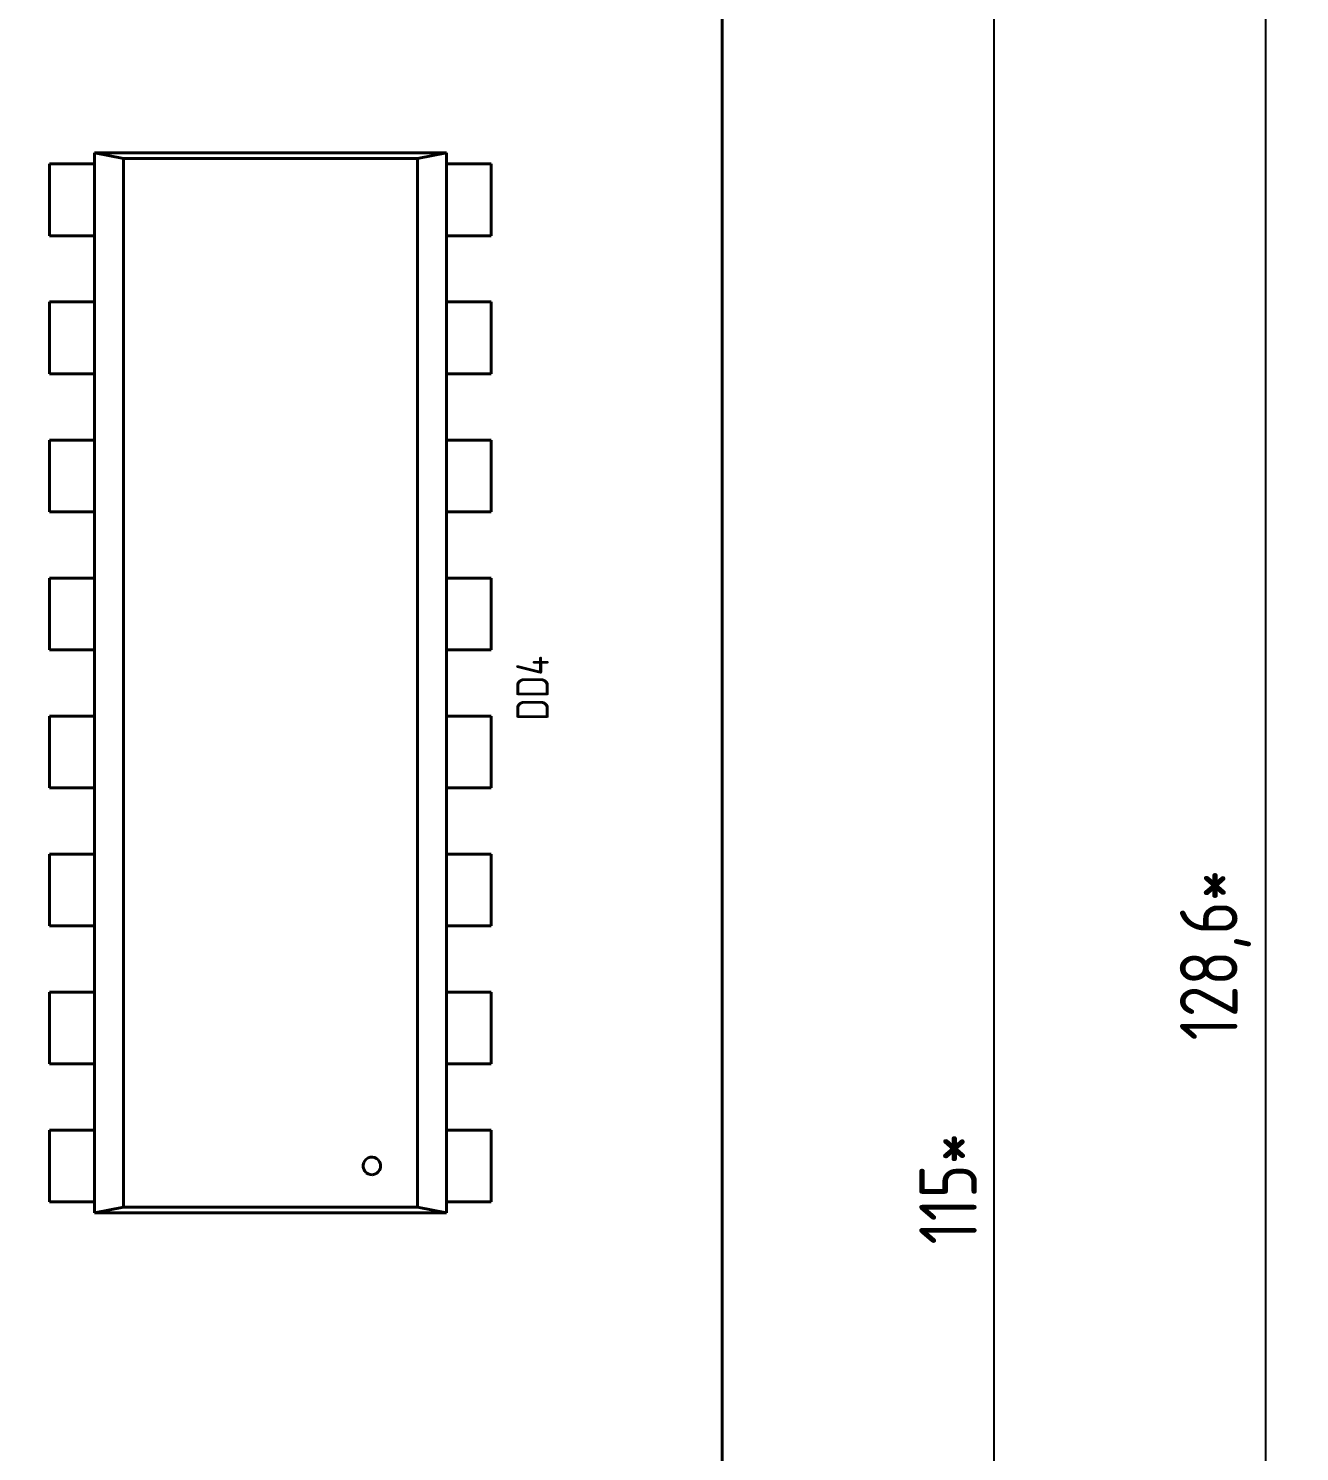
# Model space of a CAD drawing. Header units: inches. Extents: x -969 to 2045, y -594 to 12.
# Drawn here: x -748.5 to -701.7, y -192.1 to -139.8 of the extents above; entities that cross this region are included whole.
import ezdxf

# ---------------------------------------------------------------- set-up
doc = ezdxf.new("R2010")
doc.units = ezdxf.units.IN
doc.header["$MEASUREMENT"] = 0
doc.layers.add('Основная', color=7, linetype='Continuous', lineweight=40)
doc.styles.add('GOST type A0', font='gost.TTF', dxfattribs={"height": 2.116667})
doc.dimstyles.new('ISO-25', dxfattribs={"dimtxt": 2.5, "dimasz": 2.5, "dimexe": 1.25, "dimexo": 0.625, "dimtad": 1, "dimtxsty": 'Standard', "dimcen": 2.5, "dimadec": 0, "dimazin": 0, "dimtfac": 1, "dimtmove": 0, "dimatfit": 3, "dimfxl": 1, "dimarcsym": 0})

# ---------------------------------------------------------------- blocks, each defined once
blk = doc.blocks.new('*D28')
at = {"color": 0, "lineweight": -2, "transparency": 16777216}
for p, q in [((-727.374, -67.467), (-711.749, -67.467)), ((-712.999, -69.967), (-712.999, -294.967)), ((-727.374, -297.467), (-711.749, -297.467))]:
    blk.add_line(p, q, dxfattribs=at)
at = {"color": 0, "transparency": 16777216}
for points in [[(-713.415, -69.967), (-712.582, -69.967), (-712.999, -67.467)], [(-713.415, -294.967), (-712.582, -294.967), (-712.999, -297.467)]]:
    blk.add_solid(points, dxfattribs=at)
at = {"layer": 'DEFPOINTS', "color": 0, "transparency": 16777216}
for p in [(-727.999, -67.467), (-727.999, -297.467), (-712.999, -297.467)]:
    blk.add_point(p, dxfattribs=at)
at = {"color": 0, "transparency": 16777216, "insert": (-714.683, -182.467), "char_height": 2.1167, "attachment_point": 5, "rotation": 90, "style": 'GOST type A0'}
blk.add_mtext('115*', dxfattribs=at)
blk = doc.blocks.new('*D29')
at = {"color": 0, "lineweight": -2, "transparency": 16777216}
for p, q in [((-762.176, -45.267), (-701.749, -45.267)), ((-702.999, -47.767), (-702.999, -299.967)), ((-722.374, -302.467), (-701.749, -302.467))]:
    blk.add_line(p, q, dxfattribs=at)
at = {"color": 0, "transparency": 16777216}
for points in [[(-703.415, -47.767), (-702.582, -47.767), (-702.999, -45.267)], [(-703.415, -299.967), (-702.582, -299.967), (-702.999, -302.467)]]:
    blk.add_solid(points, dxfattribs=at)
at = {"layer": 'DEFPOINTS', "color": 0, "transparency": 16777216}
for p in [(-762.801, -45.267), (-722.999, -302.467), (-702.999, -302.467)]:
    blk.add_point(p, dxfattribs=at)
at = {"color": 0, "transparency": 16777216, "insert": (-704.842, -173.867), "char_height": 2.1167, "attachment_point": 5, "rotation": 90, "style": 'GOST type A0'}
blk.add_mtext('128,6*', dxfattribs=at)

msp = doc.modelspace()

# ---------------------------------------------------------------- linework, layer by layer
at = {"layer": 'Основная'}
for p, q in [((-722.999, -302.467), (-722.999, -62.467)), ((-733.141, -144.339), (-746.097, -144.339)), ((-746.097, -144.339), (-746.097, -144.747)), ((-746.097, -144.339), (-746.097, -183.355)), ((-745.029, -144.543), (-746.097, -144.339)), ((-733.141, -144.339), (-746.097, -144.339)), ((-733.141, -144.339), (-746.097, -144.339)), ((-746.097, -144.339), (-746.097, -144.747)), ((-746.097, -144.339), (-746.097, -183.355)), ((-745.029, -144.543), (-746.097, -144.339)), ((-733.141, -144.339), (-746.097, -144.339)), ((-745.029, -144.543), (-745.029, -183.151)), ((-734.209, -144.543), (-745.029, -144.543)), ((-745.029, -144.543), (-745.029, -183.151)), ((-734.209, -144.543), (-745.029, -144.543)), ((-733.141, -144.339), (-734.209, -144.543)), ((-733.141, -144.339), (-734.209, -144.543)), ((-734.209, -144.543), (-734.209, -183.151)), ((-734.209, -144.543), (-734.209, -183.151)), ((-733.141, -144.747), (-733.141, -144.339)), ((-733.141, -144.339), (-733.141, -183.355)), ((-733.141, -144.747), (-733.141, -144.339)), ((-733.141, -144.339), (-733.141, -183.355)), ((-746.097, -144.747), (-747.747, -144.747)), ((-747.747, -144.747), (-747.747, -147.387)), ((-746.097, -144.747), (-747.747, -144.747)), ((-747.747, -144.747), (-747.747, -147.387)), ((-746.097, -144.747), (-747.747, -144.747)), ((-747.747, -144.747), (-747.747, -147.387)), ((-746.097, -144.747), (-747.747, -144.747)), ((-747.747, -144.747), (-747.747, -147.387)), ((-731.491, -144.747), (-733.141, -144.747)), ((-731.491, -144.747), (-733.141, -144.747)), ((-731.491, -144.747), (-733.141, -144.747)), ((-731.491, -144.747), (-733.141, -144.747)), ((-731.491, -147.387), (-731.491, -144.747)), ((-731.491, -144.747), (-731.491, -147.387)), ((-731.491, -147.387), (-731.491, -144.747)), ((-731.491, -144.747), (-731.491, -147.387)), ((-747.747, -147.387), (-746.097, -147.387)), ((-746.097, -147.387), (-747.747, -147.387)), ((-747.747, -147.387), (-746.097, -147.387)), ((-746.097, -147.387), (-747.747, -147.387)), ((-746.097, -147.387), (-746.097, -149.827)), ((-746.097, -147.387), (-746.097, -149.827)), ((-733.141, -149.827), (-733.141, -147.387)), ((-733.141, -147.387), (-731.491, -147.387)), ((-731.491, -147.387), (-733.141, -147.387)), ((-733.141, -149.827), (-733.141, -147.387)), ((-733.141, -147.387), (-731.491, -147.387)), ((-731.491, -147.387), (-733.141, -147.387)), ((-746.097, -149.827), (-747.747, -149.827)), ((-747.747, -149.827), (-747.747, -152.467)), ((-746.097, -149.827), (-747.747, -149.827)), ((-747.747, -152.467), (-747.747, -149.827)), ((-746.097, -149.827), (-747.747, -149.827)), ((-747.747, -149.827), (-747.747, -152.467)), ((-746.097, -149.827), (-747.747, -149.827)), ((-747.747, -152.467), (-747.747, -149.827)), ((-731.491, -149.827), (-733.141, -149.827)), ((-731.491, -149.827), (-733.141, -149.827)), ((-731.491, -149.827), (-733.141, -149.827)), ((-731.491, -149.827), (-733.141, -149.827)), ((-731.491, -152.467), (-731.491, -149.827)), ((-731.491, -149.827), (-731.491, -152.467)), ((-731.491, -152.467), (-731.491, -149.827)), ((-731.491, -149.827), (-731.491, -152.467)), ((-747.747, -152.467), (-746.097, -152.467)), ((-746.097, -152.467), (-747.747, -152.467)), ((-747.747, -152.467), (-746.097, -152.467)), ((-746.097, -152.467), (-747.747, -152.467)), ((-746.097, -152.467), (-746.097, -154.907)), ((-746.097, -152.467), (-746.097, -154.907)), ((-733.141, -154.907), (-733.141, -152.467)), ((-733.141, -152.467), (-731.491, -152.467)), ((-731.491, -152.467), (-733.141, -152.467)), ((-733.141, -154.907), (-733.141, -152.467)), ((-733.141, -152.467), (-731.491, -152.467)), ((-731.491, -152.467), (-733.141, -152.467)), ((-746.097, -154.907), (-747.747, -154.907)), ((-747.747, -154.907), (-747.747, -157.547)), ((-746.097, -154.907), (-747.747, -154.907)), ((-747.747, -157.547), (-747.747, -154.907)), ((-746.097, -154.907), (-747.747, -154.907)), ((-747.747, -154.907), (-747.747, -157.547)), ((-746.097, -154.907), (-747.747, -154.907)), ((-747.747, -157.547), (-747.747, -154.907)), ((-731.491, -154.907), (-733.141, -154.907)), ((-731.491, -154.907), (-733.141, -154.907)), ((-731.491, -154.907), (-733.141, -154.907)), ((-731.491, -154.907), (-733.141, -154.907)), ((-731.491, -157.547), (-731.491, -154.907)), ((-731.491, -154.907), (-731.491, -157.547)), ((-731.491, -157.547), (-731.491, -154.907)), ((-731.491, -154.907), (-731.491, -157.547)), ((-747.747, -157.547), (-746.097, -157.547)), ((-746.097, -157.547), (-747.747, -157.547)), ((-747.747, -157.547), (-746.097, -157.547)), ((-746.097, -157.547), (-747.747, -157.547)), ((-746.097, -157.547), (-746.097, -159.987)), ((-746.097, -157.547), (-746.097, -159.987)), ((-733.141, -159.987), (-733.141, -157.547)), ((-733.141, -157.547), (-731.491, -157.547)), ((-731.491, -157.547), (-733.141, -157.547)), ((-733.141, -159.987), (-733.141, -157.547)), ((-733.141, -157.547), (-731.491, -157.547)), ((-731.491, -157.547), (-733.141, -157.547)), ((-746.097, -159.987), (-747.747, -159.987)), ((-747.747, -159.987), (-747.747, -162.627)), ((-746.097, -159.987), (-747.747, -159.987)), ((-747.747, -162.627), (-747.747, -159.987)), ((-746.097, -159.987), (-747.747, -159.987)), ((-747.747, -159.987), (-747.747, -162.627)), ((-746.097, -159.987), (-747.747, -159.987)), ((-747.747, -162.627), (-747.747, -159.987)), ((-731.491, -159.987), (-733.141, -159.987)), ((-731.491, -159.987), (-733.141, -159.987)), ((-731.491, -159.987), (-733.141, -159.987)), ((-731.491, -159.987), (-733.141, -159.987)), ((-731.491, -162.627), (-731.491, -159.987)), ((-731.491, -159.987), (-731.491, -162.627)), ((-731.491, -162.627), (-731.491, -159.987)), ((-731.491, -159.987), (-731.491, -162.627)), ((-747.747, -162.627), (-746.097, -162.627)), ((-746.097, -162.627), (-747.747, -162.627)), ((-747.747, -162.627), (-746.097, -162.627)), ((-746.097, -162.627), (-747.747, -162.627)), ((-746.097, -162.627), (-746.097, -165.067)), ((-746.097, -162.627), (-746.097, -165.067)), ((-733.141, -165.067), (-733.141, -162.627)), ((-733.141, -162.627), (-731.491, -162.627)), ((-731.491, -162.627), (-733.141, -162.627)), ((-733.141, -165.067), (-733.141, -162.627)), ((-733.141, -162.627), (-731.491, -162.627)), ((-731.491, -162.627), (-733.141, -162.627)), ((-746.097, -165.067), (-747.747, -165.067)), ((-747.747, -165.067), (-747.747, -167.707)), ((-746.097, -165.067), (-747.747, -165.067)), ((-747.747, -167.707), (-747.747, -165.067)), ((-746.097, -165.067), (-747.747, -165.067)), ((-747.747, -165.067), (-747.747, -167.707)), ((-746.097, -165.067), (-747.747, -165.067)), ((-747.747, -167.707), (-747.747, -165.067)), ((-731.491, -165.067), (-733.141, -165.067)), ((-731.491, -165.067), (-733.141, -165.067)), ((-731.491, -165.067), (-733.141, -165.067)), ((-731.491, -165.067), (-733.141, -165.067)), ((-731.491, -167.707), (-731.491, -165.067)), ((-731.491, -165.067), (-731.491, -167.707)), ((-731.491, -167.707), (-731.491, -165.067)), ((-731.491, -165.067), (-731.491, -167.707)), ((-747.747, -167.707), (-746.097, -167.707)), ((-746.097, -167.707), (-747.747, -167.707)), ((-747.747, -167.707), (-746.097, -167.707)), ((-746.097, -167.707), (-747.747, -167.707)), ((-746.097, -167.707), (-746.097, -170.147)), ((-746.097, -167.707), (-746.097, -170.147)), ((-733.141, -170.147), (-733.141, -167.707)), ((-733.141, -167.707), (-731.491, -167.707)), ((-731.491, -167.707), (-733.141, -167.707)), ((-733.141, -170.147), (-733.141, -167.707)), ((-733.141, -167.707), (-731.491, -167.707)), ((-731.491, -167.707), (-733.141, -167.707)), ((-746.097, -170.147), (-747.747, -170.147)), ((-747.747, -170.147), (-747.747, -172.787)), ((-746.097, -170.147), (-747.747, -170.147)), ((-747.747, -172.787), (-747.747, -170.147)), ((-746.097, -170.147), (-747.747, -170.147)), ((-747.747, -170.147), (-747.747, -172.787)), ((-746.097, -170.147), (-747.747, -170.147)), ((-747.747, -172.787), (-747.747, -170.147)), ((-731.491, -170.147), (-733.141, -170.147)), ((-731.491, -170.147), (-733.141, -170.147)), ((-731.491, -170.147), (-733.141, -170.147)), ((-731.491, -170.147), (-733.141, -170.147)), ((-731.491, -172.787), (-731.491, -170.147)), ((-731.491, -170.147), (-731.491, -172.787)), ((-731.491, -172.787), (-731.491, -170.147)), ((-731.491, -170.147), (-731.491, -172.787)), ((-747.747, -172.787), (-746.097, -172.787)), ((-746.097, -172.787), (-747.747, -172.787)), ((-747.747, -172.787), (-746.097, -172.787)), ((-746.097, -172.787), (-747.747, -172.787)), ((-746.097, -172.787), (-746.097, -175.227)), ((-746.097, -172.787), (-746.097, -175.227)), ((-733.141, -175.227), (-733.141, -172.787)), ((-733.141, -172.787), (-731.491, -172.787)), ((-731.491, -172.787), (-733.141, -172.787)), ((-733.141, -175.227), (-733.141, -172.787)), ((-733.141, -172.787), (-731.491, -172.787)), ((-731.491, -172.787), (-733.141, -172.787)), ((-746.097, -175.227), (-747.747, -175.227)), ((-747.747, -175.227), (-747.747, -177.867)), ((-746.097, -175.227), (-747.747, -175.227)), ((-747.747, -177.867), (-747.747, -175.227)), ((-746.097, -175.227), (-747.747, -175.227)), ((-747.747, -175.227), (-747.747, -177.867)), ((-746.097, -175.227), (-747.747, -175.227)), ((-747.747, -177.867), (-747.747, -175.227)), ((-731.491, -175.227), (-733.141, -175.227)), ((-731.491, -175.227), (-733.141, -175.227)), ((-731.491, -175.227), (-733.141, -175.227)), ((-731.491, -175.227), (-733.141, -175.227)), ((-731.491, -177.867), (-731.491, -175.227)), ((-731.491, -175.227), (-731.491, -177.867)), ((-731.491, -177.867), (-731.491, -175.227)), ((-731.491, -175.227), (-731.491, -177.867)), ((-747.747, -177.867), (-746.097, -177.867)), ((-746.097, -177.867), (-747.747, -177.867)), ((-747.747, -177.867), (-746.097, -177.867)), ((-746.097, -177.867), (-747.747, -177.867)), ((-746.097, -177.867), (-746.097, -180.307)), ((-746.097, -177.867), (-746.097, -180.307)), ((-733.141, -180.307), (-733.141, -177.867)), ((-733.141, -177.867), (-731.491, -177.867)), ((-731.491, -177.867), (-733.141, -177.867)), ((-733.141, -180.307), (-733.141, -177.867)), ((-733.141, -177.867), (-731.491, -177.867)), ((-731.491, -177.867), (-733.141, -177.867)), ((-746.097, -180.307), (-747.747, -180.307)), ((-747.747, -180.307), (-747.747, -182.947)), ((-746.097, -180.307), (-747.747, -180.307)), ((-747.747, -182.947), (-747.747, -180.307)), ((-746.097, -180.307), (-747.747, -180.307)), ((-747.747, -180.307), (-747.747, -182.947)), ((-746.097, -180.307), (-747.747, -180.307)), ((-747.747, -182.947), (-747.747, -180.307)), ((-731.491, -180.307), (-733.141, -180.307)), ((-731.491, -180.307), (-733.141, -180.307)), ((-731.491, -180.307), (-733.141, -180.307)), ((-731.491, -180.307), (-733.141, -180.307)), ((-731.491, -182.947), (-731.491, -180.307)), ((-731.491, -180.307), (-731.491, -182.947)), ((-731.491, -182.947), (-731.491, -180.307)), ((-731.491, -180.307), (-731.491, -182.947)), ((-736.187, -181.507), (-736.207, -181.587)), ((-736.187, -181.507), (-736.207, -181.587)), ((-736.207, -181.667), (-736.207, -181.587)), ((-736.207, -181.667), (-736.207, -181.587)), ((-736.187, -181.747), (-736.207, -181.667)), ((-736.187, -181.747), (-736.207, -181.667)), ((-736.149, -181.437), (-736.187, -181.507)), ((-736.149, -181.437), (-736.187, -181.507)), ((-736.149, -181.817), (-736.187, -181.747)), ((-736.149, -181.817), (-736.187, -181.747)), ((-736.093, -181.377), (-736.149, -181.437)), ((-736.093, -181.377), (-736.149, -181.437)), ((-736.025, -181.333), (-736.093, -181.377)), ((-736.025, -181.333), (-736.093, -181.377)), ((-735.947, -181.309), (-736.025, -181.333)), ((-735.947, -181.309), (-736.025, -181.333)), ((-735.867, -181.303), (-735.947, -181.309)), ((-735.867, -181.303), (-735.947, -181.309)), ((-735.787, -181.319), (-735.867, -181.303)), ((-735.787, -181.319), (-735.867, -181.303)), ((-735.713, -181.353), (-735.787, -181.319)), ((-735.713, -181.353), (-735.787, -181.319)), ((-735.651, -181.405), (-735.713, -181.353)), ((-735.651, -181.405), (-735.713, -181.353)), ((-735.603, -181.471), (-735.651, -181.405)), ((-735.603, -181.471), (-735.651, -181.405)), ((-735.573, -181.547), (-735.603, -181.471)), ((-735.573, -181.547), (-735.603, -181.471)), ((-735.573, -181.707), (-735.603, -181.783)), ((-735.573, -181.707), (-735.603, -181.783)), ((-735.563, -181.627), (-735.573, -181.547)), ((-735.563, -181.627), (-735.573, -181.547)), ((-735.563, -181.627), (-735.573, -181.707)), ((-735.563, -181.627), (-735.573, -181.707)), ((-736.093, -181.877), (-736.149, -181.817)), ((-736.093, -181.877), (-736.149, -181.817)), ((-736.025, -181.919), (-736.093, -181.877)), ((-736.025, -181.919), (-736.093, -181.877)), ((-735.947, -181.945), (-736.025, -181.919)), ((-735.947, -181.945), (-736.025, -181.919)), ((-735.867, -181.951), (-735.947, -181.945)), ((-735.867, -181.951), (-735.947, -181.945)), ((-735.787, -181.935), (-735.867, -181.951)), ((-735.787, -181.935), (-735.867, -181.951)), ((-735.713, -181.901), (-735.787, -181.935)), ((-735.713, -181.901), (-735.787, -181.935)), ((-735.651, -181.849), (-735.713, -181.901)), ((-735.651, -181.849), (-735.713, -181.901)), ((-735.603, -181.783), (-735.651, -181.849)), ((-735.603, -181.783), (-735.651, -181.849)), ((-747.747, -182.947), (-746.097, -182.947)), ((-746.097, -182.947), (-747.747, -182.947)), ((-747.747, -182.947), (-746.097, -182.947)), ((-746.097, -182.947), (-747.747, -182.947)), ((-746.097, -182.947), (-746.097, -183.355)), ((-746.097, -182.947), (-746.097, -183.355)), ((-745.029, -183.151), (-746.097, -183.355)), ((-745.029, -183.151), (-746.097, -183.355)), ((-734.209, -183.151), (-745.029, -183.151)), ((-734.209, -183.151), (-745.029, -183.151)), ((-733.141, -183.355), (-734.209, -183.151)), ((-733.141, -183.355), (-734.209, -183.151)), ((-733.141, -183.355), (-733.141, -182.947)), ((-733.141, -182.947), (-731.491, -182.947)), ((-731.491, -182.947), (-733.141, -182.947)), ((-733.141, -183.355), (-733.141, -182.947)), ((-733.141, -182.947), (-731.491, -182.947)), ((-731.491, -182.947), (-733.141, -182.947)), ((-746.097, -183.355), (-733.141, -183.355)), ((-733.141, -183.355), (-746.097, -183.355)), ((-746.097, -183.355), (-733.141, -183.355)), ((-733.141, -183.355), (-746.097, -183.355))]:
    msp.add_line(p, q, dxfattribs=at)

# ---------------------------------------------------------------- texts
at = {"layer": 'Основная', "style": 'GOST type A0'}
msp.add_text('DD4', height=1.2, rotation=90, dxfattribs=at).set_placement((-729.374, -165.241))

# ---------------------------------------------------------------- dimensions: what is measured, and where the dimension line sits
for base, p1, p2, text, picture, middle in [((-702.999, -302.467), (-762.801, -45.267), (-722.999, -302.467), '128,6*', '*D29', (-702.999, -173.867)), ((-712.999, -297.467), (-727.999, -67.467), (-727.999, -297.467), '115*', '*D28', (-712.999, -182.467))]:
    dim = msp.add_linear_dim(base=base, p1=p1, p2=p2, angle=90, text=text, dimstyle='ISO-25', override={"dimtxsty": 'GOST type A0'})
    dim.commit()
    dim.dimension.update_dxf_attribs({"geometry": picture, "text_midpoint": middle, "dimtype": 160})

doc.saveas('drawing.dxf')
